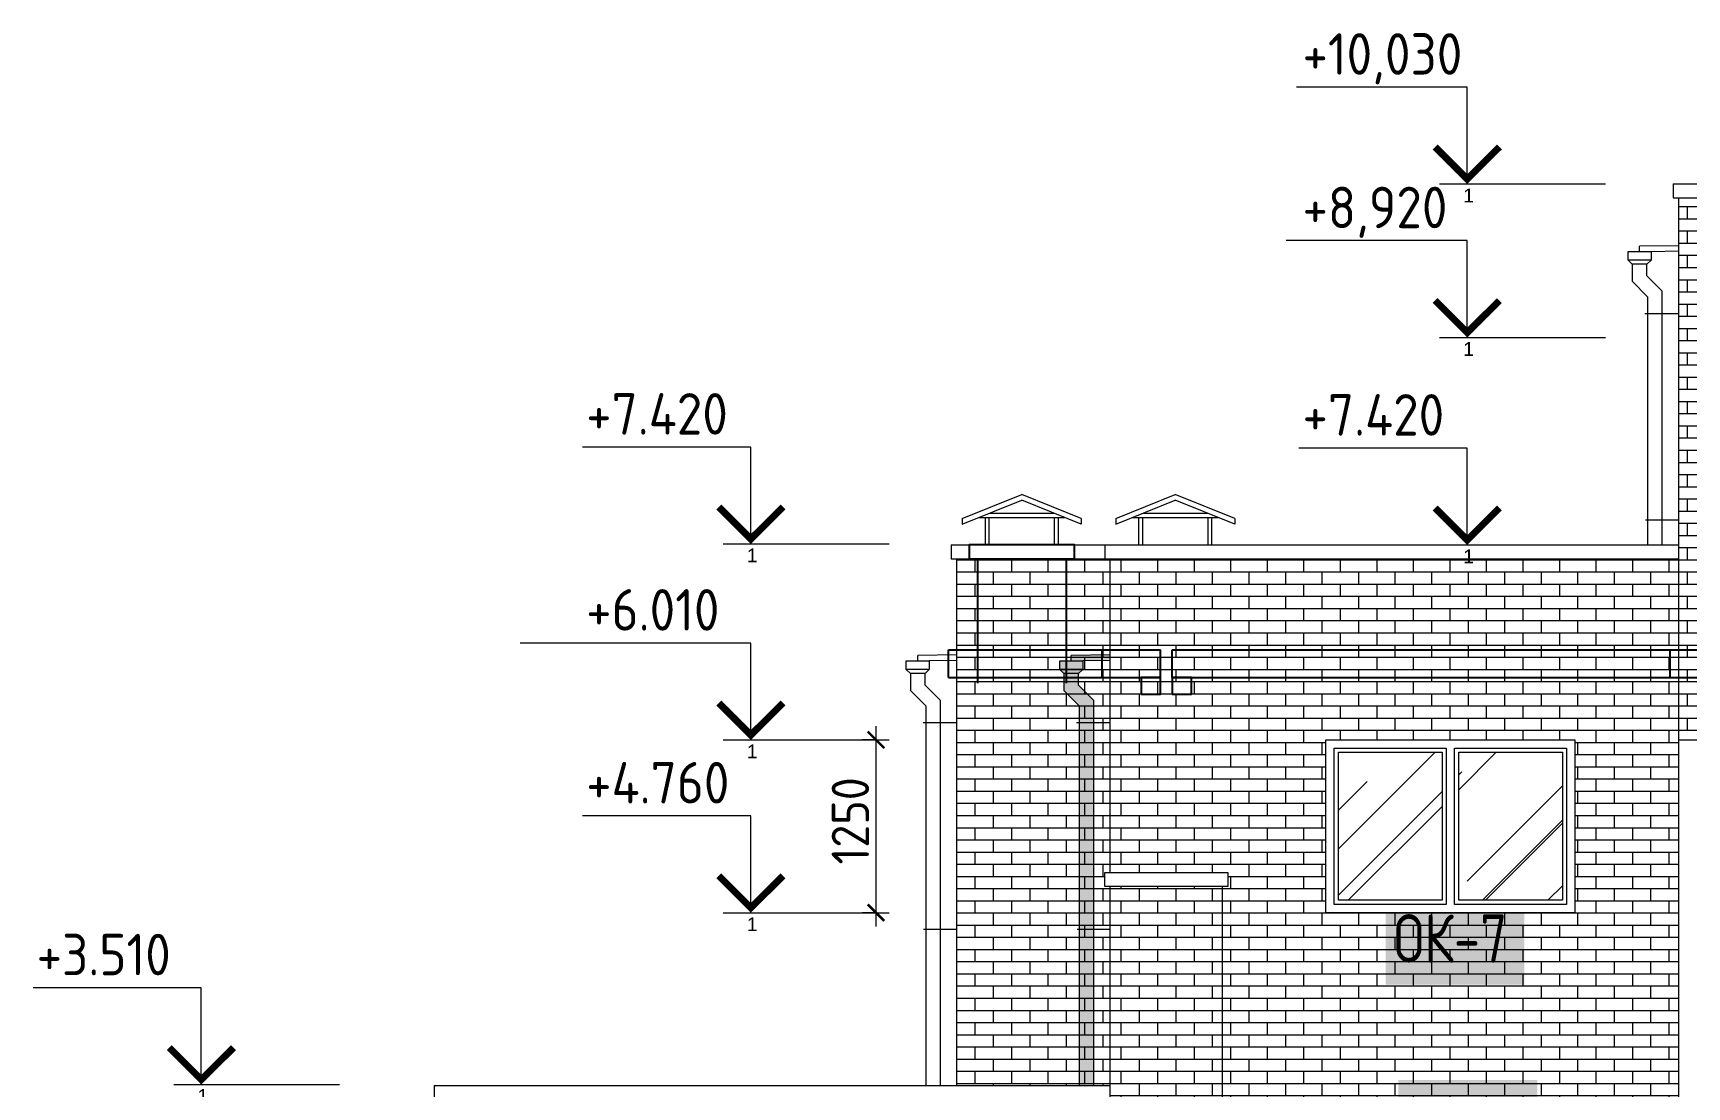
# Model space of a CAD drawing. Header units: millimetres. Extents: x 854812 to 1164625, y 589925 to 823301.
# Drawn here: x 956843 to 968803, y 760146 to 767767 of the extents above; entities that cross this region are included whole.
import ezdxf
from ezdxf.enums import TextEntityAlignment as Align

# ---------------------------------------------------------------- set-up
doc = ezdxf.new("R2010")
doc.units = ezdxf.units.MM
doc.layers.get('Defpoints').update_dxf_attribs({"color": 40})
for name, color, linetype, lineweight in [('АР_Марка_двери', 13, 'Continuous', 9), ('АР_Текст_отметки высот', 95, 'Continuous', 9), ('АР_Штрих_материалы', 27, 'Continuous', 9), ('окна', 132, 'Continuous', 18), ('размеры', 215, 'Continuous', 13), ('ФАСАД', 7, 'Continuous', 13), ('ШТРИХ', 142, 'Continuous', 13)]:
    doc.layers.add(name, color=color, linetype=linetype, lineweight=lineweight)
doc.styles.add('GOST 2.304', font='isocpeur.ttf', dxfattribs={"width": 0.9})
doc.styles.get("Standard").update_dxf_attribs({"font": 'arial.ttf'})
doc.dimstyles.new('1', dxfattribs={"dimscale": 100, "dimtxt": 2.7, "dimasz": 1.2, "dimexe": 1, "dimexo": 1, "dimgap": 0.5, "dimtad": 1, "dimdec": 0, "dimzin": 0, "dimdsep": 46, "dimtxsty": 'GOST 2.304', "dimblk": 'ARCHTICK', "dimcen": 0.09, "dimdle": 1, "dimclrd": 256, "dimclre": 256, "dimclrt": 7, "dimadec": 0, "dimazin": 0, "dimtfac": 1, "dimtdec": 0, "dimtmove": 1, "dimatfit": 3, "dimldrblk": 'ARCHTICK', "dimfxl": 100, "dimtolj": 1, "dimtzin": 0, "dimlwd": 5, "dimlwe": 5, "dimarcsym": 1})

# ---------------------------------------------------------------- blocks, each defined once
blk = doc.blocks.new('*U423')
at = {"color": 7, "linetype": 'Continuous', "lineweight": 15}
for p, q in [((-10, 7), (-22.17, 7)), ((-10, 0), (-10, 7)), ((-12, 0), (-10, 0)), ((-10, 0), (0, 0))]:
    blk.add_line(p, q, dxfattribs=at)
at = {"color": 7, "linetype": 'Continuous', "lineweight": 15, "const_width": 0.5}
blk.add_lwpolyline([(-7.67, 2.67), (-10, 0.35), (-12.32, 2.67)], dxfattribs=at)
at = {"color": 7, "linetype": 'Continuous', "lineweight": 15, "style": 'GOST 2.304', "width": 0.9, "flags": 8}
blk.add_attdef('+OTM', text='', height=3, rotation=360, dxfattribs=at).set_placement((-20.16, 7), align=Align.BOTTOM_LEFT)
at = {"layer": 'Defpoints', "color": 5, "linetype": 'Continuous', "flags": 8}
blk.add_attdef('M', text='', height=1, dxfattribs=at).set_placement((-9.9, -0.33), align=Align.TOP_CENTER)
blk = doc.blocks.new('*U354')
at = {"color": 7, "linetype": 'Continuous', "lineweight": 15}
for p, q in [((-10, 7), (-26.68, 7)), ((-10, 0), (-10, 7)), ((-12, 0), (-10, 0)), ((-10, 0), (0, 0))]:
    blk.add_line(p, q, dxfattribs=at)
at = {"color": 7, "linetype": 'Continuous', "lineweight": 15, "const_width": 0.5}
blk.add_lwpolyline([(-7.67, 2.67), (-10, 0.35), (-12.32, 2.67)], dxfattribs=at)
at = {"color": 7, "linetype": 'Continuous', "lineweight": 15, "style": 'GOST 2.304', "width": 0.9, "flags": 8}
blk.add_attdef('+OTM', text='', height=3, rotation=360, dxfattribs=at).set_placement((-20.16, 7), align=Align.BOTTOM_LEFT)
at = {"layer": 'Defpoints', "color": 5, "linetype": 'Continuous', "flags": 8}
blk.add_attdef('M', text='', height=1, dxfattribs=at).set_placement((-9.9, -0.33), align=Align.TOP_CENTER)
blk = doc.blocks.new('*U359')
at = {"color": 7, "linetype": 'Continuous', "lineweight": 15}
for p, q in [((-10, 7), (-23.1, 7)), ((-10, 0), (-10, 7)), ((-12, 0), (-10, 0)), ((-10, 0), (0, 0))]:
    blk.add_line(p, q, dxfattribs=at)
at = {"color": 7, "linetype": 'Continuous', "lineweight": 15, "const_width": 0.5}
blk.add_lwpolyline([(-7.67, 2.67), (-10, 0.35), (-12.32, 2.67)], dxfattribs=at)
at = {"color": 7, "linetype": 'Continuous', "lineweight": 15, "style": 'GOST 2.304', "width": 0.9, "flags": 8}
blk.add_attdef('+OTM', text='', height=3, rotation=360, dxfattribs=at).set_placement((-20.16, 7), align=Align.BOTTOM_LEFT)
at = {"layer": 'Defpoints', "color": 5, "linetype": 'Continuous', "flags": 8}
blk.add_attdef('M', text='', height=1, dxfattribs=at).set_placement((-9.9, -0.33), align=Align.TOP_CENTER)
blk = doc.blocks.new('*U360')
at = {"color": 7, "linetype": 'Continuous', "lineweight": 15}
for p, q in [((-10, 7), (-22.34, 7)), ((-10, 0), (-10, 7)), ((-12, 0), (-10, 0)), ((-10, 0), (0, 0))]:
    blk.add_line(p, q, dxfattribs=at)
at = {"color": 7, "linetype": 'Continuous', "lineweight": 15, "const_width": 0.5}
blk.add_lwpolyline([(-7.67, 2.67), (-10, 0.35), (-12.32, 2.67)], dxfattribs=at)
at = {"color": 7, "linetype": 'Continuous', "lineweight": 15, "style": 'GOST 2.304', "width": 0.9, "flags": 8}
blk.add_attdef('+OTM', text='', height=3, rotation=360, dxfattribs=at).set_placement((-20.16, 7), align=Align.BOTTOM_LEFT)
at = {"layer": 'Defpoints', "color": 5, "linetype": 'Continuous', "flags": 8}
blk.add_attdef('M', text='', height=1, dxfattribs=at).set_placement((-9.9, -0.33), align=Align.TOP_CENTER)
blk = doc.blocks.new('_ArchTick')
at = {"color": 0, "linetype": 'ByBlock', "const_width": 0.15}
blk.add_lwpolyline([(-0.5, -0.5), (0.5, 0.5)], dxfattribs=at)
blk = doc.blocks.new('*D464')
at = {"layer": 'Defpoints', "color": 0, "ltscale": 0.1}
for p in [(963033, 762656, 0), (962938, 761406), (963033, 761406)]:
    blk.add_point(p, dxfattribs=at)
at = {"layer": 'размеры', "lineweight": 5, "ltscale": 0.1}
for p, q in [((962938, 762756), (962938, 761306)), ((962933, 762656), (962838, 762656)), ((962933, 761406), (962838, 761406))]:
    blk.add_line(p, q, dxfattribs=at)
at = {"layer": 'размеры', "lineweight": 5, "ltscale": 0.1, "xscale": 120, "yscale": 120, "zscale": 120}
for p, rotation in [((962938, 762656), 90), ((962938, 761406), 270)]:
    blk.add_blockref('_ArchTick', p, dxfattribs=dict(at, rotation=rotation))
at = {"layer": 'размеры', "color": 7, "ltscale": 0.1, "insert": (962753, 762070), "char_height": 270, "attachment_point": 5, "rotation": 90, "style": 'GOST 2.304'}
blk.add_mtext('\\A1;1250', dxfattribs=at)
blk = doc.blocks.new('вв13')
at = {"layer": 'ФАСАД', "color": 7, "ltscale": 0.1}
for p, q in [((968743, 766229, 0), (968460, 766225, 0)), ((968460, 766187, 0), (968460, 766225, 0)), ((968743, 766189, 0), (968543, 766186, 0))]:
    blk.add_line(p, q, dxfattribs=at)
at = {"layer": 'ФАСАД', "color": 7}
for p, q in [((968407, 766095, 0), (968377, 766124, 0)), ((968499, 765740, 0), (968743, 765740, 0)), ((968502, 764246, 0), (968743, 764246, 0))]:
    blk.add_line(p, q, dxfattribs=at)
at = {"layer": 'ФАСАД', "color": 7, "elevation": 0}
for points in [[(968543, 766124), (968377, 766124), (968377, 766187), (968543, 766187), (968543, 766124), (968513, 766095), (968407, 766095), (968407, 765972), (968518, 765860)], [(968624, 765900), (968513, 766011), (968513, 766095)]]:
    blk.add_lwpolyline(points, dxfattribs=at)
at = {"layer": 'ФАСАД', "color": 7, "ltscale": 0.4, "elevation": 0}
for points in [[(968518, 765860), (968518, 764066)], [(968624, 764066), (968624, 765900)]]:
    blk.add_lwpolyline(points, dxfattribs=at)

msp = doc.modelspace()

# ---------------------------------------------------------------- hatches: boundary and pattern name
at = {"layer": 'АР_Штрих_материалы', "lineweight": 9, "ltscale": 100, "true_color": 0x080808}
h = msp.add_hatch(dxfattribs=at)
h.set_pattern_fill('AR-BRSTD', color=18, scale=1.3, style=0)
h.paths.add_polyline_path([(977072.3, 766576), (976562.3, 766576), (976562.3, 763966), (972852.5, 763966), (972852.5, 763306), (977072.3, 763306)])
h.paths.add_polyline_path([(977072.3, 763305.7), (972912.5, 763306), (972912.5, 763106), (977072.3, 763106)])
h.paths.add_polyline_path([(972912.5, 763306), (968682.5, 763306), (968682.5, 763106), (972912.5, 763106)])
h.paths.add_polyline_path([(968682.5, 763306), (965080.2, 763306), (965080.2, 763106), (965220.2, 763106), (968682.5, 763106)])
edge = h.paths.add_edge_path()
edge.add_line((964512.1, 763244.3), (964512.1, 763306))
edge.add_line((964512.1, 763306), (963522.6, 763306))
edge.add_line((963522.6, 763306), (963522.6, 763106))
edge.add_line((963522.6, 763106), (964572.9, 763106))
edge.add_line((964572.9, 763106), (964572.9, 763306))
edge.add_line((964572.9, 763306), (964512.1, 763306))
edge.add_line((964512.1, 763306), (964512.1, 763244.3))
edge.add_arc((964512.1, 763206.3), 38, 0, 90, ccw=False)
edge.add_arc((964512.1, 763206.3), 38, -180, 0, ccw=False)
edge.add_arc((964512.1, 763206.3), 38, 90, 180, ccw=False)
h.paths.add_polyline_path([(964995.2, 763306), (964572.9, 763306), (964572.9, 763106), (964995.2, 763106)])
h.paths.add_polyline_path([(964995.2, 763106), (964855.2, 763106), (964855.2, 762986), (964995.2, 762986)])
h.paths.add_polyline_path([(965220.2, 763106), (965080.2, 763106), (965080.2, 762986), (965220.2, 762986)])
h = msp.add_hatch(dxfattribs=at)
h.set_pattern_fill('AR-BRSTD', color=18, scale=1.3, style=0)
h.paths.add_polyline_path([(971552.5, 765566), (972702.5, 765566), (972852.5, 765566), (972852.5, 766576), (968742.5, 766576), (968742.5, 763966), (964632.9, 763966), (964632.9, 763306), (964995.2, 763306), (964995.2, 763106), (964995.2, 762986), (964855.2, 762986), (964855.2, 763106), (964632.9, 763106), (964632.9, 761696), (965482.5, 761696), (965482.5, 761596), (965442.5, 761596), (965442.5, 759446), (968742.5, 759446), (968742.5, 762656), (967992.5, 762656), (967992.5, 761406), (966192.5, 761406), (966192.5, 762656), (967949.2, 762656), (968862.5, 762656), (972042.5, 762656), (972042.5, 756996), (968742.5, 756996), (968742.5, 756496), (972042.5, 756496), (972042.5, 761696), (972852.4, 761696), (972852.3, 762606), (972852.5, 763106), (965220.2, 763106), (965220.2, 762986), (965080.2, 762986), (965080.2, 763106), (965080.2, 763306), (972852.5, 763306), (972852.5, 764066), (972702.5, 764066), (972702.5, 764066), (971552.5, 764066)])
h = msp.add_hatch(dxfattribs=at)
h.set_pattern_fill('AR-BRSTD', color=18, scale=1.3, style=0)
h.paths.add_polyline_path([(964632.9, 763306), (964632.9, 763966), (963522.6, 763966), (963522.6, 763306)])
h.paths.add_polyline_path([(964632.9, 763106), (963522.6, 763106), (963522.6, 760156), (964632.9, 760156), (964632.9, 761596), (964592.9, 761596), (964592.9, 761696), (964632.9, 761696)])
at = {"layer": 'АР_Штрих_материалы', "lineweight": 13, "ltscale": 100, "true_color": 0x080808}
h = msp.add_hatch(dxfattribs=at)
h.set_pattern_fill('AR-BRSTD', color=18, scale=1.3, style=0)
h.paths.add_polyline_path([(964632.9, 756496), (965442.5, 756496), (965442.5, 761596), (964632.9, 761596)])
at = {"layer": 'ШТРИХ', "ltscale": 0.1, "true_color": 0xffffff}
h = msp.add_hatch(color=7, dxfattribs=at)
h.paths.add_polyline_path([(964572.9, 763269.2), (964350.1, 763265.8), (964350.1, 763227.8), (964432.9, 763227.8), (964432.9, 763227.1), (964572.9, 763229.2)])
h.paths.add_polyline_path([(964632.9, 763270.1), (964572.9, 763269.2), (964572.9, 763229.2), (964632.9, 763230.1)])
h.paths.add_polyline_path([(964432.9, 763227.8), (964312.6, 763227.8), (964312.6, 763165), (964432.9, 763165)])
h.paths.add_polyline_path([(964312.6, 763227.8), (964267.4, 763227.8), (964267.4, 763165), (964312.6, 763165)])
h.paths.add_polyline_path([(964312.6, 763165), (964267.4, 763165), (964297.2, 763135.2), (964312.6, 763135.2)])
h.paths.add_polyline_path([(964432.9, 763165), (964312.6, 763165), (964312.6, 763135.2), (964403.1, 763135.2)])
h.paths.add_polyline_path([(964403.1, 763135.2), (964312.6, 763135.2), (964312.6, 763106), (964403.1, 763106)])
h.paths.add_polyline_path([(964312.6, 763135.2), (964297.2, 763135.2), (964297.2, 763106), (964312.6, 763106)])
h.paths.add_polyline_path([(964312.6, 763106), (964297.2, 763106), (964297.2, 763012.3), (964408.5, 762901), (964408.5, 762780.5), (964514.4, 762780.5), (964514.4, 762940.4), (964403.1, 763051.8), (964403.1, 763106)])
h.paths.add_polyline_path([(964514.4, 762780.5), (964408.5, 762780.5), (964408.5, 761286.7), (964514.4, 761286.7)])
h.paths.add_polyline_path([(964514.4, 761286.7), (964408.5, 761286.7), (964408.5, 760156), (964514.4, 760156)])
at = {"layer": 'ШТРИХ', "ltscale": 0.1}
h = msp.add_hatch(dxfattribs=at)
h.set_pattern_fill('AR-RROOF', scale=30, angle=45, style=0)
h.paths.add_polyline_path([(966282.5, 762566), (966282.5, 761496), (967032.5, 761496), (967032.5, 762566)])
h.paths.add_polyline_path([(967902.5, 762566), (967152.5, 762566), (967152.5, 761496), (967902.5, 761496)])
at = {"layer": 'ШТРИХ', "ltscale": 0.1, "true_color": 0xffffff}
for points in [[(966623.4, 761398.3), (967627.9, 761398.3), (967627.9, 760884.5), (966623.4, 760884.5)], [(966716.2, 760197.2), (967720.8, 760197.2), (967720.8, 759683.4), (966716.2, 759683.4)]]:
    msp.add_hatch(color=7, dxfattribs=at).paths.add_polyline_path(points)

# ---------------------------------------------------------------- linework, layer by layer
at = {"layer": 'Defpoints', "ltscale": 0.1}
for p, q in [((963672.6, 763966, 0), (963672.6, 763066, 0)), ((964312.6, 763966, 0), (964312.6, 763066, 0)), ((963462.6, 763306, 0), (964995.2, 763306, 0)), ((963462.6, 763106, 0), (963462.6, 763306, 0)), ((964572.9, 763106, 0), (964572.9, 763306, 0)), ((964995.2, 763106), (964995.2, 763306, 0)), ((965080.2, 763106), (965080.2, 763306, 0)), ((965080.2, 763306, 0), (978332.6, 763306, 0)), ((968682.5, 763106, 0), (968682.5, 763306, 0)), ((963462.6, 763106, 0), (964995.2, 763106, 0)), ((965080.2, 763106, 0), (978332.6, 763106, 0))]:
    msp.add_line(p, q, dxfattribs=at)
at = {"layer": 'Defpoints', "ltscale": 0.1, "elevation": 0}
for points in [[(963612.6, 763966), (964372.6, 763966), (964372.6, 764066), (963612.6, 764066)], [(964855.2, 762986), (964995.2, 762986), (964995.2, 763106), (964855.2, 763106)], [(965080.2, 762986), (965220.2, 762986), (965220.2, 763106), (965080.2, 763106)]]:
    msp.add_lwpolyline(points, close=True, dxfattribs=at)
at = {"layer": 'окна', "color": 7, "ltscale": 0.1}
for points in [[(966192.5, 762656), (967992.5, 762656), (967992.5, 761406), (966192.5, 761406)], [(967062.5, 761466), (966252.5, 761466), (966252.5, 762596), (967062.5, 762596)], [(967122.5, 762596), (967932.5, 762596), (967932.5, 761466), (967122.5, 761466)]]:
    msp.add_lwpolyline(points, close=True, dxfattribs=at)
at = {"layer": 'окна', "color": 7, "lineweight": 5, "ltscale": 0.1}
for points in [[(967032.5, 761496), (966282.5, 761496), (966282.5, 762566), (967032.5, 762566)], [(967152.5, 762566), (967902.5, 762566), (967902.5, 761496), (967152.5, 761496)]]:
    msp.add_lwpolyline(points, close=True, dxfattribs=at)
at = {"layer": 'ФАСАД', "color": 7, "ltscale": 0.1}
for p, q in [((968702.7, 766676, 0), (968702.7, 766576, 0)), ((968702.7, 766676, 0), (972892.5, 766676, 0)), ((968702.7, 766576, 0), (972892.5, 766576, 0)), ((968742.5, 766576, 0), (968742.5, 756996, 0)), ((963482.6, 764066, 0), (968742.5, 764066, 0)), ((963482.6, 764066, 0), (963482.6, 763966, 0)), ((963482.6, 763966), (968742.5, 763966)), ((963522.6, 760156, 0), (963522.6, 763966, 0)), ((964632.9, 761696, 0), (964632.9, 763966, 0)), ((963522.6, 763270.1, 0), (963239.8, 763265.8, 0)), ((963239.8, 763227.8, 0), (963239.8, 763265.8, 0)), ((963522.6, 763230.1, 0), (963322.6, 763227.1, 0)), ((964632.9, 763270.1, 0), (964350.1, 763265.8, 0)), ((964350.1, 763227.8, 0), (964350.1, 763265.8, 0)), ((964632.9, 763230.1, 0), (964432.9, 763227.1, 0)), ((968742.5, 762656, 0), (972042.5, 762656, 0)), ((964632.9, 756496, 0), (964632.9, 761596, 0)), ((965442.5, 761596, 0), (965442.5, 756496, 0)), ((959742.5, 760156, 0), (959742.5, 760056, 0)), ((959742.5, 760156, 0), (964632.9, 760156, 0))]:
    msp.add_line(p, q, dxfattribs=at)
at = {"layer": 'ФАСАД', "color": 7, "ltscale": 75}
for p, q in [((963562.6, 764256.8, 0), (963992.6, 764430.2, 0)), ((963562.6, 764216, 0), (963992.6, 764389.4, 0)), ((964422.6, 764256.8, 0), (963992.6, 764430.2, 0)), ((964422.6, 764216, 0), (963992.6, 764389.4, 0)), ((964672.3, 764256.8, 0), (965102.3, 764430.2, 0)), ((964672.3, 764216, 0), (965102.3, 764389.4, 0)), ((965532.3, 764256.8, 0), (965102.3, 764430.2, 0)), ((965532.3, 764216, 0), (965102.3, 764389.4, 0)), ((963562.6, 764256.8, 0), (963562.6, 764216, 0)), ((963683.2, 764264.6, 0), (964302, 764264.6, 0)), ((963757.6, 764294.6, 0), (964227.6, 764294.6, 0)), ((964422.6, 764256.8, 0), (964422.6, 764216, 0)), ((964672.3, 764256.8, 0), (964672.3, 764216, 0)), ((964792.9, 764264.6, 0), (965411.7, 764264.6, 0)), ((964867.3, 764294.6, 0), (965337.3, 764294.6, 0)), ((965532.3, 764256.8, 0), (965532.3, 764216, 0))]:
    msp.add_line(p, q, dxfattribs=at)
at = {"layer": 'ФАСАД', "ltscale": 0.1}
msp.add_line((964592.9, 764066, 0), (964592.9, 763966, 0), dxfattribs=at)
at = {"layer": 'ФАСАД', "color": 7}
for p, q in [((963186.9, 763135.2, 0), (963157.1, 763165, 0)), ((964297.2, 763135.2, 0), (964267.4, 763165, 0)), ((963278.8, 762780.5, 0), (963522.6, 762780.5, 0)), ((964389, 762780.5, 0), (964632.9, 762780.5, 0)), ((963282.2, 761286.7, 0), (963522.6, 761286.7, 0)), ((964392.5, 761286.7, 0), (964632.9, 761286.7, 0))]:
    msp.add_line(p, q, dxfattribs=at)
at = {"layer": 'ФАСАД', "color": 7, "ltscale": 75, "elevation": 0}
for points in [[(963727.6, 764264.6), (963727.6, 764066), (963757.6, 764066), (963757.6, 764264.6)], [(964227.6, 764264.6), (964227.6, 764066), (964257.6, 764066), (964257.6, 764264.6)], [(964837.3, 764264.6), (964837.3, 764066), (964867.3, 764066), (964867.3, 764264.6)], [(965337.3, 764264.6), (965337.3, 764066), (965367.3, 764066), (965367.3, 764264.6)]]:
    msp.add_lwpolyline(points, dxfattribs=at)
at = {"layer": 'ФАСАД', "color": 7, "elevation": 0}
for points in [[(963322.6, 763165), (963157.1, 763165), (963157.1, 763227.8), (963322.6, 763227.8), (963322.6, 763165), (963292.8, 763135.2), (963186.9, 763135.2), (963186.9, 763012.3), (963298.2, 762901)], [(964432.9, 763165), (964267.4, 763165), (964267.4, 763227.8), (964432.9, 763227.8), (964432.9, 763165), (964403.1, 763135.2), (964297.2, 763135.2), (964297.2, 763012.3), (964408.5, 762901)], [(963404.1, 762940.4), (963292.8, 763051.8), (963292.8, 763135.2)], [(964514.4, 762940.4), (964403.1, 763051.8), (964403.1, 763135.2)]]:
    msp.add_lwpolyline(points, dxfattribs=at)
at = {"layer": 'ФАСАД', "color": 7, "ltscale": 0.4, "elevation": 0}
for points in [[(963404.1, 760156), (963404.1, 762940.4)], [(964514.4, 760156), (964514.4, 762940.4)], [(963298.2, 762901), (963298.2, 760156)], [(964408.5, 762901), (964408.5, 760156)]]:
    msp.add_lwpolyline(points, dxfattribs=at)
at = {"layer": 'ФАСАД', "color": 7, "ltscale": 0.1, "elevation": 0}
msp.add_lwpolyline([(965482.5, 761696), (965482.5, 761596), (964592.9, 761596), (964592.9, 761696), (965482.5, 761696)], dxfattribs=at)

# ---------------------------------------------------------------- block references
at = {"layer": 'АР_Текст_отметки высот', "color": 7}
ref = msp.add_blockref('*U360', (968213.7, 766676, 0), dxfattribs=dict(at, xscale=100, yscale=100, zscale=100))
ref.add_attrib('+OTM', '+10,030', dxfattribs={"layer": '0', "color": 7, "linetype": 'Continuous', "lineweight": 15, "height": 300, "style": 'GOST 2.304', "width": 0.9, "flags": 8}).set_placement((966022.5, 767376, 0), align=Align.BOTTOM_LEFT)
ref.add_attrib('M', '1', dxfattribs={"layer": 'Defpoints', "color": 5, "linetype": 'Continuous', "height": 100, "flags": 8}).set_placement((967224.2, 766642.6, 0), align=Align.TOP_CENTER)
ref = msp.add_blockref('*U359', (968213.7, 765566, 0), dxfattribs=dict(at, xscale=100, yscale=100, zscale=100))
ref.add_attrib('+OTM', '+8,920', dxfattribs={"layer": '0', "color": 7, "linetype": 'Continuous', "lineweight": 15, "height": 300, "style": 'GOST 2.304', "width": 0.9, "flags": 8}).set_placement((966022.5, 766266, 0), align=Align.BOTTOM_LEFT)
ref.add_attrib('M', '1', dxfattribs={"layer": 'Defpoints', "color": 5, "linetype": 'Continuous', "height": 100, "flags": 8}).set_placement((967224.2, 765532.6, 0), align=Align.TOP_CENTER)
ref = msp.add_blockref('*U423', (963033.4, 764073.3, 0), dxfattribs=dict(at, xscale=100, yscale=100, zscale=100))
ref.add_attrib('+OTM', '+7.420', dxfattribs={"layer": '0', "color": 7, "linetype": 'Continuous', "lineweight": 15, "height": 300, "style": 'GOST 2.304', "width": 0.9, "flags": 8}).set_placement((960842.2, 764773.3, 0), align=Align.BOTTOM_LEFT)
ref.add_attrib('M', '1', dxfattribs={"layer": 'Defpoints', "color": 5, "linetype": 'Continuous', "height": 100, "flags": 8}).set_placement((962043.8, 764040, 0), align=Align.TOP_CENTER)
ref = msp.add_blockref('*U423', (968213.7, 764066, 0), dxfattribs=dict(at, xscale=100, yscale=100, zscale=100))
ref.add_attrib('+OTM', '+7.420', dxfattribs={"layer": '0', "color": 7, "linetype": 'Continuous', "lineweight": 15, "height": 300, "style": 'GOST 2.304', "width": 0.9, "flags": 8}).set_placement((966022.5, 764766, 0), align=Align.BOTTOM_LEFT)
ref.add_attrib('M', '1', dxfattribs={"layer": 'Defpoints', "color": 5, "linetype": 'Continuous', "height": 100, "flags": 8}).set_placement((967224.2, 764032.6, 0), align=Align.TOP_CENTER)
ref = msp.add_blockref('*U354', (963033.4, 762656, 0), dxfattribs=dict(at, xscale=100, yscale=100, zscale=100))
ref.add_attrib('+OTM', '+6.010', dxfattribs={"layer": '0', "color": 7, "linetype": 'Continuous', "lineweight": 15, "height": 300, "style": 'GOST 2.304', "width": 0.9, "flags": 8}).set_placement((960842.2, 763356, 0), align=Align.BOTTOM_LEFT)
ref.add_attrib('M', '1', dxfattribs={"layer": 'Defpoints', "color": 5, "linetype": 'Continuous', "height": 100, "flags": 8}).set_placement((962043.8, 762622.6, 0), align=Align.TOP_CENTER)
ref = msp.add_blockref('*U423', (963033.4, 761406), dxfattribs=dict(at, xscale=100, yscale=100, zscale=100))
ref.add_attrib('+OTM', '+4.760', dxfattribs={"layer": '0', "color": 7, "linetype": 'Continuous', "lineweight": 15, "height": 300, "style": 'GOST 2.304', "width": 0.9, "flags": 8}).set_placement((960842.2, 762106), align=Align.BOTTOM_LEFT)
ref.add_attrib('M', '1', dxfattribs={"layer": 'Defpoints', "color": 5, "linetype": 'Continuous', "height": 100, "flags": 8}).set_placement((962043.8, 761372.6), align=Align.TOP_CENTER)
ref = msp.add_blockref('*U423', (959059.4, 760163.3, 0), dxfattribs=dict(at, xscale=100, yscale=100, zscale=100))
ref.add_attrib('+OTM', '+3.510', dxfattribs={"layer": '0', "color": 7, "linetype": 'Continuous', "lineweight": 15, "height": 300, "style": 'GOST 2.304', "width": 0.9, "flags": 8}).set_placement((956868.2, 760863.3, 0), align=Align.BOTTOM_LEFT)
ref.add_attrib('M', '1', dxfattribs={"layer": 'Defpoints', "color": 5, "linetype": 'Continuous', "height": 100, "flags": 8}).set_placement((958069.9, 760130, 0), align=Align.TOP_CENTER)
at = {"layer": 'размеры'}
msp.add_blockref('вв13', (0, 0), dxfattribs=at)

# ---------------------------------------------------------------- texts
at = {"layer": 'АР_Марка_двери', "color": 7, "linetype": 'Continuous', "lineweight": 15, "style": 'GOST 2.304', "width": 0.8}
msp.add_text('ОК-7', height=350, dxfattribs=at).set_placement((967092.9, 761044.8, 0), align=Align.CENTER)

# ---------------------------------------------------------------- dimensions: what is measured, and where the dimension line sits
at = {"layer": 'размеры', "ltscale": 0.1}
dim = msp.add_linear_dim(base=(962938, 761406), p1=(963033.4, 762656, 0), p2=(963033.4, 761406), angle=90, dimstyle='1', dxfattribs=at)
dim.commit()
dim.dimension.update_dxf_attribs({"geometry": '*D464', "text_midpoint": (962938, 762070.3), "dimtype": 160})

doc.saveas('drawing.dxf')
